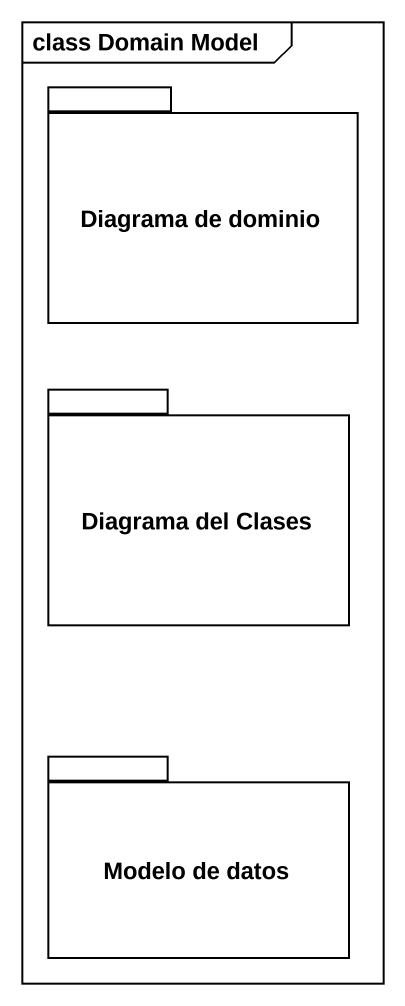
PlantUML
@startuml
mainframe class Domain Model
package "Diagrama de dominio" as Diagrama_de_dominio {
}
package "Diagrama del Clases" as Diagrama_del_Clases {
}
package "Modelo de datos" as Modelo_de_datos {
}
@enduml
